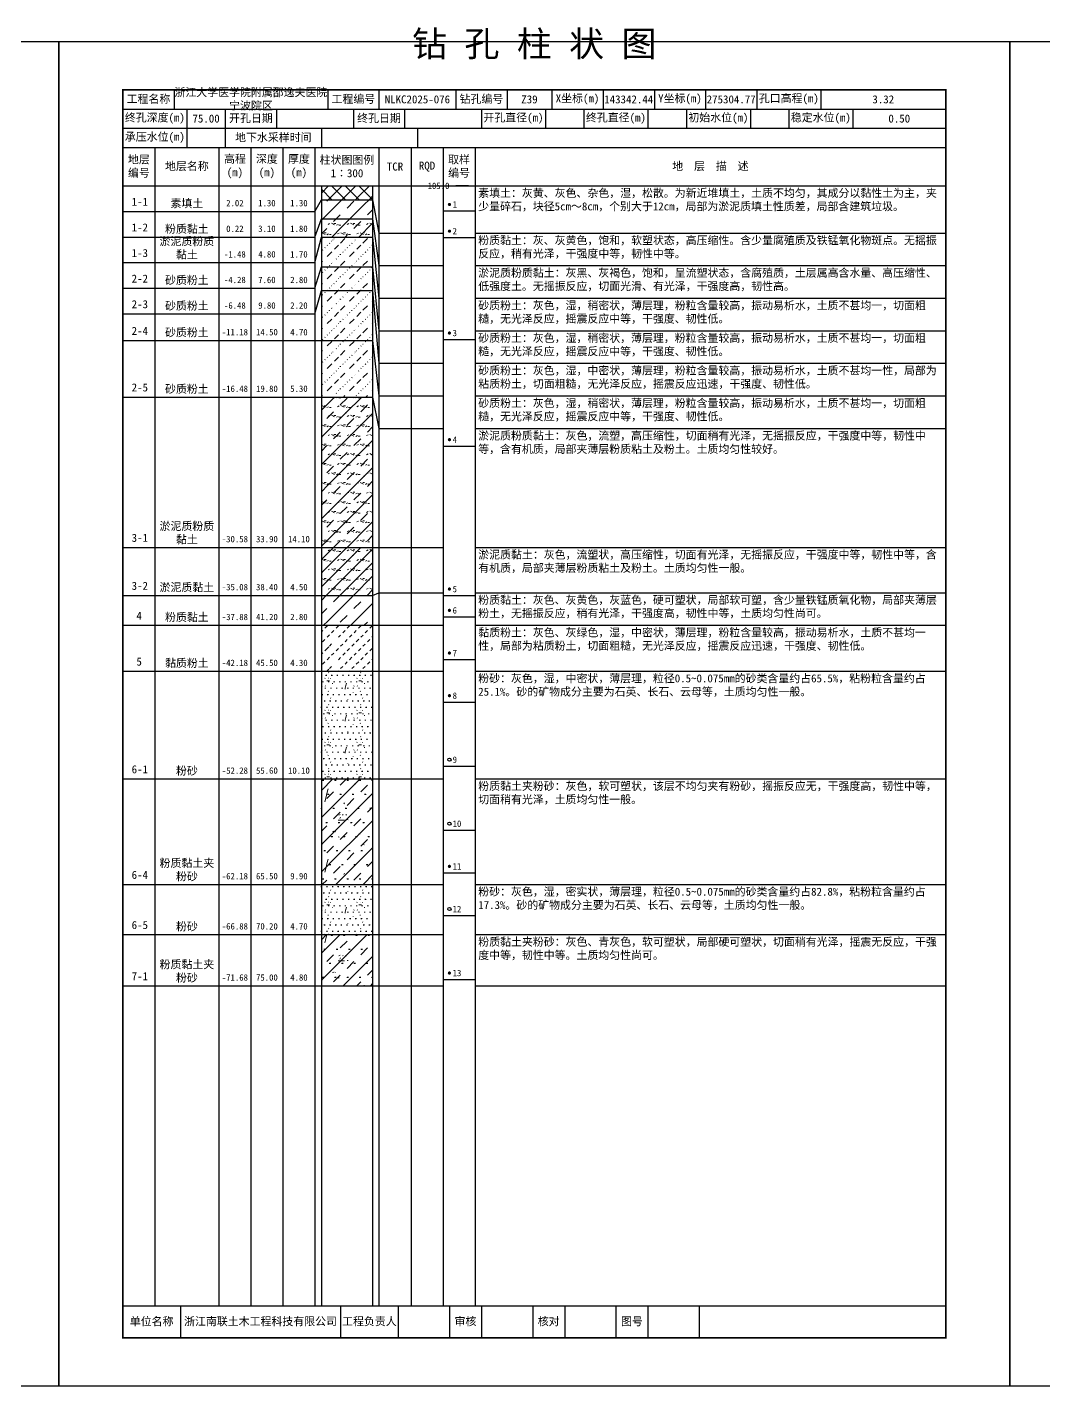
# Model space of a CAD drawing. Extents: x 297 to 65340, y 0 to 425.
# Drawn here: x 43946.1 to 44263.6, y 0 to 424.6 of the extents above; entities that cross this region are included whole.
import ezdxf
from ezdxf.enums import TextEntityAlignment as Align

# ---------------------------------------------------------------- set-up
doc = ezdxf.new("R2010")
doc.units = 0
doc.layers.get('0').update_dxf_attribs({"linetype": 'CONTINUOUS'})
doc.layers.add('FRAME', color=7, linetype='CONTINUOUS')
doc.layers.add('STRATUM', color=7, linetype='CONTINUOUS')
doc.layers.add('HATCH', color=7, linetype='CONTINUOUS', lineweight=13)
doc.styles.add('ST', font='')
doc.styles.get('ST').set_extended_font_data('SimSun')
pattern_1 = [(45, (0, 0), (-4.2426407, 4.2426407), [10, 0]), (45, (1.061, -3.182), (-2.12132034, 6.363961), [3, -3])]
pattern_2 = [(45, (0, 0), (-4.2426407, 4.2426407), [10, 0]), (45, (1.061, -3.182), (-2.12132034, 6.363961), [3, -3]), (26.565, (1.0741, -0.2536), (5.99982296, 5.99981224), [0.567, -12.849]), (0, (0.507, -0.2536), (0, 6), [0.567, -5.433]), (26.565, (-1.5813, 0), (5.99982296, 5.99981224), [0.567, -12.849]), (0, (-1.074, 0.2536), (0, 6), [0.567, -5.433]), (153.435, (0.5071, -0.2536), (-5.9998176, -5.36e-06), [1.134, -12.2826]), (26.565, (4.0741, 2.7464), (5.99982296, 5.99981224), [0.567, -12.849]), (0, (3.507, 2.7464), (0, 6), [0.567, -5.433]), (26.565, (1.4187, 3), (5.99982296, 5.99981224), [0.567, -12.849]), (0, (1.926, 3.2536), (0, 6), [0.567, -5.433]), (153.435, (3.5071, 2.7464), (-5.9998176, -5.36e-06), [1.134, -12.2826])]
pattern_3 = [(45.000006, (0, 0), (-7.3e-07, 6.99998237), [1.971956, -7.927535]), (45.000006, (2.813, 2.829), (-7.3e-07, 6.99998237), [1.99367, -7.905828]), (45.000006, (5.0675, 5.082), (-7.3e-07, 6.99998237), [1.813609, -8.085882]), (26.565052, (0, 3.5), (7.00000042, 7.00000017), [0.0965, -15.555976]), (36.869899, (0.7, 4.2), (6.999999835, 7.000000165), [0.197747, -34.802253]), (315.00001, (3.5, 6.976), (6.99998237, 1.2e-06), [0.033054, -9.866441]), (26.565052, (3.5, 0), (7.00000042, 7.00000017), [0.144749, -15.507727]), (26.565052, (4.2, 0.7), (7.00000042, 7.00000017), [0.10528, -15.547196]), (90.000004, (4.55, 1.05), (-7, -5e-07), [0.028767, -6.971233]), (26.565052, (4.9, 1.4), (7.00000042, 7.00000017), [0.091014, -31.213938]), (36.869899, (5.6, 2.1), (6.999999835, 7.000000165), [0.110692, -34.889308]), (45.000002, (6.3, 2.8), (-2.4e-07, 6.99998237), [0.109112, -9.790383]), (315.00001, (6.914, 3.548), (6.99998237, 1.2e-06), [0.033054, -9.866441]), (36.869898, (1.4, 4.9), (6.999999957, 7.000000043), [0.10224, -34.89776]), (53.130103, (2.1, 5.6), (13.999999763, 21.00000016), [0.134384, -34.865616]), (53.130103, (2.8, 6.3), (13.999999763, 21.00000016), [0.126246, -34.873754])]
pattern_4 = [(82.875, (-0.8346, -1.206), (0.00036925, 10.00017644), [0.08929, -80.53371]), (143.13, (-0.7336, -1.2818), (-29.99996427, 20.00005359), [0.12627, -49.87373]), (172.875, (-0.5564, -1.304), (-70.000245666, 9.99966033), [0.17857, -80.44443]), (206.565, (-0.378, -1.2147), (-9.99970493, -9.99968706), [0.19954, -22.16046]), (243.435, (-0.2887, -1.0363), (8.93e-06, -9.999696), [0.19954, -22.16146]), (255.964, (-0.1994, -0.679), (-0.00020004, -9.99950129), [0.36813, -40.86287]), (255.964, (0.1106, 0.561), (-0.00020004, -9.99950129), [1.27838, -39.95262]), (255.964, (0.179, 0.835), (-0.00020004, -9.99950129), [0.28235, -40.94865]), (216.87, (0.3694, 1.0892), (-9.99998214, -10.00001786), [0.12627, -49.87373]), (243.435, (0.2683, 1.0135), (8.93e-06, -9.999696), [0.19954, -22.16146]), (206.565, (0.548, 1.1785), (-9.99970493, -9.99968706), [0.19954, -22.16046]), (172.875, (0.725, 1.1563), (-70.000245666, 9.99966033), [0.17857, -80.44443]), (143.13, (0.826, 1.0806), (-29.99996427, 20.00005359), [0.12627, -49.87373]), (82.875, (0.815, 0.992), (0.00036925, 10.00017644), [0.08929, -80.53371]), (0, (-0.33, 0.34), (0, 10), [0.89286, -9.10714]), (0, (0.025, 0), (1, 2), [0, -1.75]), (0, (0, 0.025), (1, 2), [0, -1.75]), (0, (0, 0), (1, 2), [0, -1.75]), (0, (-0.025, 0), (1, 2), [0, -1.75]), (0, (0, -0.025), (1, 2), [0, -1.75])]
pattern_5 = [(82.875, (-1.8361, -2.6533), (0.00081235, 22.00038817), [0.196438, -177.174162]), (143.13, (-1.614, -2.82), (-65.9999214, 44.0001179), [0.277794, -109.722206]), (172.875, (-1.224, -2.8687), (-154.00054047, 21.99925272), [0.392854, -176.977746]), (206.565, (-0.831, -2.672), (-21.9993508, -21.9993115), [0.438988, -48.753012]), (243.435, (-0.635, -2.28), (1.96e-05, -21.9993312), [0.438988, -48.755212]), (255.964, (-0.4387, -1.494), (-0.0004401, -21.9989028), [0.809886, -89.898314]), (255.964, (0.2434, 1.2344), (-0.0004401, -21.9989028), [2.812436, -87.895764]), (255.964, (0.394, 1.837), (-0.0004401, -21.9989028), [0.62117, -90.08703]), (216.87, (0.8126, 2.3963), (-21.9999607, -22.0000393), [0.277794, -109.722206]), (243.435, (0.59, 2.23), (1.96e-05, -21.9993312), [0.438988, -48.755212]), (206.565, (1.205, 2.593), (-21.9993508, -21.9993115), [0.438988, -48.753012]), (172.875, (1.595, 2.544), (-154.00054047, 21.99925272), [0.392854, -176.977746]), (143.13, (1.8173, 2.3772), (-65.9999214, 44.0001179), [0.277794, -109.722206]), (82.875, (1.793, 2.1823), (0.00081235, 22.00038817), [0.196438, -177.174162]), (0, (-0.725, 0.748), (0, 22), [1.964292, -20.035708]), (0, (0.055, 0), (2.2, 4.4), [0, -3.85]), (0, (0, 0.055), (2.2, 4.4), [0, -3.85]), (0, (0, 0), (2.2, 4.4), [0, -3.85]), (0, (-0.055, 0), (2.2, 4.4), [0, -3.85]), (0, (0, -0.055), (2.2, 4.4), [0, -3.85])]

# ---------------------------------------------------------------- blocks, each defined once
blk = doc.blocks.new('SolidCircle')
at = {"const_width": 0.5}
blk.add_lwpolyline([(-0.25, 0, 1), (0.25, 0, 1)], format="xyb", close=True, dxfattribs=at)

msp = doc.modelspace()

# ---------------------------------------------------------------- hatches: boundary and pattern name
at = {"layer": 'HATCH'}
h = msp.add_hatch(dxfattribs=at)
h.set_pattern_fill('STT', color=256, style=0)
h.set_pattern_definition([(45, (0, 0), (-2.12132034, 2.12132034), [10, 0]), (135, (0, 0), (-2.12132034, -2.12132034), [10, 0])])
h.paths.add_polyline_path([(44054, 375), (44038, 375), (44038, 370.67), (44054, 370.67)])
h = msp.add_hatch(dxfattribs=at)
h.set_pattern_fill('FZNT', color=256, style=0)
h.set_pattern_definition(pattern_1)
h.paths.add_polyline_path([(44054, 370.67), (44038, 370.67), (44038, 364.67), (44054, 364.67)])
h = msp.add_hatch(dxfattribs=at)
h.set_pattern_fill('YNFNT', color=256, style=0)
h.set_pattern_definition(pattern_2)
h.paths.add_polyline_path([(44054, 364.67), (44038, 364.67), (44038, 359), (44054, 359)])
h = msp.add_hatch(dxfattribs=at)
h.set_pattern_fill('SZFT', color=256, style=0)
h.set_pattern_definition(pattern_3)
h.paths.add_polyline_path([(44054, 359), (44038, 359), (44038, 349.67), (44054, 349.67)])
h = msp.add_hatch(dxfattribs=at)
h.set_pattern_fill('SZFT', color=256, style=0)
h.set_pattern_definition(pattern_3)
h.paths.add_polyline_path([(44054, 349.67), (44038, 349.67), (44038, 342.33), (44054, 342.33)])
h = msp.add_hatch(dxfattribs=at)
h.set_pattern_fill('SZFT', color=256, style=0)
h.set_pattern_definition(pattern_3)
h.paths.add_polyline_path([(44054, 342.33), (44038, 342.33), (44038, 326.67), (44054, 326.67)])
h = msp.add_hatch(dxfattribs=at)
h.set_pattern_fill('SZFT', color=256, style=0)
h.set_pattern_definition(pattern_3)
h.paths.add_polyline_path([(44054, 326.67), (44038, 326.67), (44038, 309), (44054, 309)])
h = msp.add_hatch(dxfattribs=at)
h.set_pattern_fill('YNFNT', color=256, style=0)
h.set_pattern_definition(pattern_2)
h.paths.add_polyline_path([(44054, 309), (44038, 309), (44038, 262), (44054, 262)])
h = msp.add_hatch(dxfattribs=at)
h.set_pattern_fill('YNNT', color=256, style=0)
h.set_pattern_definition([(45, (0, 0), (-2.12132034, 2.12132034), [10, 0]), (26.565, (1.0741, -0.2536), (5.99982296, 5.99981224), [0.567, -12.849]), (0, (0.507, -0.2536), (0, 6), [0.567, -5.433]), (26.565, (-1.5813, 0), (5.99982296, 5.99981224), [0.567, -12.849]), (0, (-1.074, 0.2536), (0, 6), [0.567, -5.433]), (153.435, (0.5071, -0.2536), (-5.9998176, -5.36e-06), [1.134, -12.2826]), (26.565, (4.0741, 2.7464), (5.99982296, 5.99981224), [0.567, -12.849]), (0, (3.507, 2.7464), (0, 6), [0.567, -5.433]), (26.565, (1.4187, 3), (5.99982296, 5.99981224), [0.567, -12.849]), (0, (1.926, 3.2536), (0, 6), [0.567, -5.433]), (153.435, (3.5071, 2.7464), (-5.9998176, -5.36e-06), [1.134, -12.2826])])
h.paths.add_polyline_path([(44054, 262), (44038, 262), (44038, 247), (44054, 247)])
h = msp.add_hatch(dxfattribs=at)
h.set_pattern_fill('FZNT', color=256, style=0)
h.set_pattern_definition(pattern_1)
h.paths.add_polyline_path([(44054, 247), (44038, 247), (44038, 237.67), (44054, 237.67)])
h = msp.add_hatch(dxfattribs=at)
h.set_pattern_fill('NZFT', color=256, style=0)
h.set_pattern_definition([(45.000005, (0, 0), (-6e-07, 6.99998237), [0.947297, -8.952198]), (45.000005, (1.4, 1.4), (-6e-07, 6.99998237), [0.986898, -8.912597]), (45.000005, (2.8, 2.8), (-6e-07, 6.99998237), [1.060182, -8.839313]), (45.000005, (4.2, 4.2), (-6e-07, 6.99998237), [0.949178, -8.950318]), (45.000005, (5.6, 5.6), (-6e-07, 6.99998237), [1.036501, -8.862994]), (45.000005, (3.5, 0), (-6e-07, 6.99998237), [1.013348, -8.886147]), (45.000005, (4.9, 1.4), (-6e-07, 6.99998237), [1.078956, -12.120371]), (45.000005, (6.3, 2.8), (-6e-07, 6.99998237), [0.998824, -8.900671]), (45.000003, (0.7, 4.2), (-3.7e-07, 6.99998237), [1.05533, -8.844165]), (45.000003, (2.1, 5.6), (-3.7e-07, 6.99998237), [1.036501, -8.862994])])
h.paths.add_polyline_path([(44054, 237.67), (44038, 237.67), (44038, 223.33), (44054, 223.33)])
h = msp.add_hatch(dxfattribs=at)
h.set_pattern_fill('FS', color=256, style=0)
h.set_pattern_definition(pattern_4)
h.paths.add_polyline_path([(44054, 223.33), (44038, 223.33), (44038, 189.67), (44054, 189.67)])
h = msp.add_hatch(dxfattribs=at)
h.set_pattern_fill('FZNT', color=256, style=0)
h.set_pattern_definition(pattern_1)
h.paths.add_polyline_path([(44054, 189.67), (44038, 189.67), (44038, 156.67), (44054, 156.67)])
h = msp.add_hatch(dxfattribs=at)
h.set_pattern_fill('FS', color=256, scale=2.2, style=0)
h.set_pattern_definition(pattern_5)
h.paths.add_polyline_path([(44054, 189.67), (44038, 189.67), (44038, 156.67), (44054, 156.67)])
h = msp.add_hatch(dxfattribs=at)
h.set_pattern_fill('FS', color=256, style=0)
h.set_pattern_definition(pattern_4)
h.paths.add_polyline_path([(44054, 156.67), (44038, 156.67), (44038, 141), (44054, 141)])
h = msp.add_hatch(dxfattribs=at)
h.set_pattern_fill('FZNT', color=256, style=0)
h.set_pattern_definition(pattern_1)
h.paths.add_polyline_path([(44054, 141), (44038, 141), (44038, 125), (44054, 125)])
h = msp.add_hatch(dxfattribs=at)
h.set_pattern_fill('FS', color=256, scale=2.2, style=0)
h.set_pattern_definition(pattern_5)
h.paths.add_polyline_path([(44054, 141), (44038, 141), (44038, 125), (44054, 125)])

# ---------------------------------------------------------------- linework, layer by layer
at = {"layer": 'FRAME', "color": 245, "linetype": 'Continuous'}
for points in [[(43659, 0), (43956, 0), (43956, 420), (43659, 420)], [(43956, 0), (44253, 0), (44253, 420), (43956, 420)], [(44253, 0), (44550, 0), (44550, 420), (44253, 420)]]:
    msp.add_lwpolyline(points, close=True, dxfattribs=at)
at = {"layer": 'FRAME', "linetype": 'Continuous', "const_width": 0.5}
msp.add_lwpolyline([(43976, 15), (44233, 15), (44233, 405), (43976, 405)], close=True, dxfattribs=at)
at = {"layer": 'FRAME', "color": 0, "linetype": 'Continuous'}
for points in [[(43992, 405), (43992, 399)], [(44040, 405), (44040, 399)], [(44056, 405), (44056, 399)], [(44080, 405), (44080, 399)], [(44096, 405), (44096, 399)], [(44110, 405), (44110, 399)], [(44126, 405), (44126, 399)], [(44142, 405), (44142, 399)], [(44158, 405), (44158, 399)], [(44174, 405), (44174, 399)], [(44194, 405), (44194, 399)], [(44233, 405), (44233, 399)], [(43976, 399), (44233, 399)], [(43996, 399), (43996, 393)], [(44008, 399), (44008, 393)], [(44024, 399), (44024, 393)], [(44048, 399), (44048, 393)], [(44064, 399), (44064, 393)], [(44088, 399), (44088, 393)], [(44108, 399), (44108, 393)], [(44120, 399), (44120, 393)], [(44140, 399), (44140, 393)], [(44152, 399), (44152, 393)], [(44172, 399), (44172, 393)], [(44184, 399), (44184, 393)], [(44204, 399), (44204, 393)], [(44233, 399), (44233, 393)], [(43976, 393), (44233, 393)], [(43996, 393), (43996, 387)], [(44008, 393), (44008, 387)], [(44038, 393), (44038, 387)], [(44068, 393), (44068, 387)], [(43976, 387), (44233, 387)], [(43986, 387), (43986, 25)], [(44006, 387), (44006, 25)], [(44016, 387), (44016, 25)], [(44026, 387), (44026, 25)], [(44036, 387), (44036, 25)], [(44056, 387), (44056, 25)], [(44066, 387), (44066, 25)], [(44076, 387), (44076, 25)], [(44086, 387), (44086, 25)], [(44233, 387), (44233, 25)], [(43976, 375), (44233, 375)], [(44038, 375), (44038, 25)], [(44054, 375), (44054, 25)], [(43976, 25), (44233, 25)], [(43994, 25), (43994, 15)], [(44044, 25), (44044, 15)], [(44062, 25), (44062, 15)], [(44078, 25), (44078, 15)], [(44088, 25), (44088, 15)], [(44104, 25), (44104, 15)], [(44114, 25), (44114, 15)], [(44130, 25), (44130, 15)], [(44140, 25), (44140, 15)], [(44156, 25), (44156, 15)]]:
    msp.add_lwpolyline(points, dxfattribs=at)
at = {"layer": 'STRATUM', "linetype": 'Continuous'}
for points in [[(44084, 375), (44080, 375)], [(44036, 367), (44038, 370.67), (44054, 370.67), (44056, 360.23)], [(43976, 367), (43986, 367)], [(43986, 367), (44006, 367)], [(44006, 367), (44016, 367)], [(44016, 367), (44026, 367)], [(44026, 367), (44036, 367)], [(44076, 367.17), (44086, 367.17)], [(44036, 359), (44038, 364.67), (44054, 364.67), (44056, 350.06)], [(43976, 359), (43986, 359)], [(43986, 359), (44006, 359)], [(44006, 359), (44016, 359)], [(44016, 359), (44026, 359)], [(44026, 359), (44036, 359)], [(44036, 351), (44038, 359), (44054, 359), (44056, 339.88)], [(44056, 360.23), (44066, 360.23)], [(44066, 360.23), (44076, 360.23)], [(44076, 358.83), (44086, 358.83)], [(44086, 360.23), (44233, 360.23)], [(43976, 351), (43986, 351)], [(43986, 351), (44006, 351)], [(44006, 351), (44016, 351)], [(44016, 351), (44026, 351)], [(44026, 351), (44036, 351)], [(44036, 343), (44038, 349.67), (44054, 349.67), (44056, 329.7)], [(44056, 350.06), (44066, 350.06)], [(44066, 350.06), (44076, 350.06)], [(44086, 350.06), (44233, 350.06)], [(43976, 343), (43986, 343)], [(43986, 343), (44006, 343)], [(44006, 343), (44016, 343)], [(44016, 343), (44026, 343)], [(44026, 343), (44036, 343)], [(44036, 335), (44038, 342.33), (44054, 342.33), (44056, 319.53)], [(44056, 339.88), (44066, 339.88)], [(44066, 339.88), (44076, 339.88)], [(44086, 339.88), (44233, 339.88)], [(43976, 335), (43986, 335)], [(43986, 335), (44006, 335)], [(44006, 335), (44016, 335)], [(44016, 335), (44026, 335)], [(44026, 335), (44036, 335)], [(44056, 329.7), (44066, 329.7)], [(44066, 329.7), (44076, 329.7)], [(44076, 327), (44086, 327)], [(44086, 329.7), (44233, 329.7)], [(43976, 326.67), (43986, 326.67)], [(43986, 326.67), (44006, 326.67)], [(44006, 326.67), (44016, 326.67)], [(44016, 326.67), (44026, 326.67)], [(44026, 326.67), (44036, 326.67)], [(44036, 326.67), (44038, 326.67), (44054, 326.67), (44056, 309.35)], [(44056, 319.53), (44066, 319.53)], [(44066, 319.53), (44076, 319.53)], [(44086, 319.53), (44233, 319.53)], [(43976, 309), (43986, 309)], [(43986, 309), (44006, 309)], [(44006, 309), (44016, 309)], [(44016, 309), (44026, 309)], [(44026, 309), (44036, 309)], [(44036, 309), (44038, 309), (44054, 309), (44056, 299.17)], [(44056, 309.35), (44066, 309.35)], [(44066, 309.35), (44076, 309.35)], [(44086, 309.35), (44233, 309.35)], [(44056, 299.17), (44066, 299.17)], [(44066, 299.17), (44076, 299.17)], [(44086, 299.17), (44233, 299.17)], [(44076, 293.67), (44086, 293.67)], [(43976, 262), (43986, 262)], [(43986, 262), (44006, 262)], [(44006, 262), (44016, 262)], [(44016, 262), (44026, 262)], [(44026, 262), (44036, 262)], [(44036, 262), (44038, 262), (44054, 262), (44056, 262)], [(44056, 262), (44066, 262)], [(44066, 262), (44076, 262)], [(44086, 262), (44233, 262)], [(43976, 247), (43986, 247)], [(43986, 247), (44006, 247)], [(44006, 247), (44016, 247)], [(44016, 247), (44026, 247)], [(44026, 247), (44036, 247)], [(44036, 247), (44038, 247), (44054, 247), (44056, 247.84)], [(44056, 247.84), (44066, 247.84)], [(44066, 247.84), (44076, 247.84)], [(44076, 247), (44086, 247)], [(44086, 247.84), (44233, 247.84)], [(44076, 240.33), (44086, 240.33)], [(43976, 237.67), (43986, 237.67)], [(43986, 237.67), (44006, 237.67)], [(44006, 237.67), (44016, 237.67)], [(44016, 237.67), (44026, 237.67)], [(44026, 237.67), (44036, 237.67)], [(44036, 237.67), (44038, 237.67), (44054, 237.67), (44056, 237.67)], [(44056, 237.67), (44066, 237.67)], [(44066, 237.67), (44076, 237.67)], [(44086, 237.67), (44233, 237.67)], [(44076, 227), (44086, 227)], [(43976, 223.33), (43986, 223.33)], [(43986, 223.33), (44006, 223.33)], [(44006, 223.33), (44016, 223.33)], [(44016, 223.33), (44026, 223.33)], [(44026, 223.33), (44036, 223.33)], [(44036, 223.33), (44038, 223.33), (44054, 223.33), (44056, 223.33)], [(44056, 223.33), (44066, 223.33)], [(44066, 223.33), (44076, 223.33)], [(44086, 223.33), (44233, 223.33)], [(44076, 213.67), (44086, 213.67)], [(44076, 193.67), (44086, 193.67)], [(43976, 189.67), (43986, 189.67)], [(43986, 189.67), (44006, 189.67)], [(44006, 189.67), (44016, 189.67)], [(44016, 189.67), (44026, 189.67)], [(44026, 189.67), (44036, 189.67)], [(44036, 189.67), (44038, 189.67), (44054, 189.67), (44056, 189.67)], [(44056, 189.67), (44066, 189.67)], [(44066, 189.67), (44076, 189.67)], [(44086, 189.67), (44233, 189.67)], [(44076, 173.67), (44086, 173.67)], [(44076, 160.33), (44086, 160.33)], [(43976, 156.67), (43986, 156.67)], [(43986, 156.67), (44006, 156.67)], [(44006, 156.67), (44016, 156.67)], [(44016, 156.67), (44026, 156.67)], [(44026, 156.67), (44036, 156.67)], [(44036, 156.67), (44038, 156.67), (44054, 156.67), (44056, 156.67)], [(44056, 156.67), (44066, 156.67)], [(44066, 156.67), (44076, 156.67)], [(44086, 156.67), (44233, 156.67)], [(44076, 147), (44086, 147)], [(43976, 141), (43986, 141)], [(43986, 141), (44006, 141)], [(44006, 141), (44016, 141)], [(44016, 141), (44026, 141)], [(44026, 141), (44036, 141)], [(44036, 141), (44038, 141), (44054, 141), (44056, 141)], [(44056, 141), (44066, 141)], [(44066, 141), (44076, 141)], [(44086, 141), (44233, 141)], [(43976, 125), (43986, 125)], [(43986, 125), (44006, 125)], [(44006, 125), (44016, 125)], [(44016, 125), (44026, 125)], [(44026, 125), (44036, 125)], [(44036, 125), (44038, 125), (44054, 125), (44056, 125)], [(44056, 125), (44066, 125)], [(44066, 125), (44076, 125)], [(44076, 127), (44086, 127)], [(44086, 125), (44233, 125)]]:
    msp.add_lwpolyline(points, dxfattribs=at)
at = {"layer": 'STRATUM'}
for centre in [(44078, 195.67), (44078, 175.67), (44078, 149)]:
    msp.add_circle(centre, 0.5, dxfattribs=at)

# ---------------------------------------------------------------- block references
for p in [(44078, 369.17), (44078, 360.83), (44078, 329), (44078, 295.67), (44078, 249), (44078, 242.33), (44078, 229), (44078, 215.67), (44078, 162.33), (44078, 129)]:
    msp.add_blockref('SolidCircle', p, dxfattribs=at)

# ---------------------------------------------------------------- texts
at = {"layer": 'FRAME', "style": 'ST'}
msp.add_text('钻 孔 柱 状 图', height=8, dxfattribs=at).set_placement((44104.5, 413), align=Align.BOTTOM_CENTER)
at = {"layer": 'FRAME', "char_height": 2.5, "attachment_point": 5, "style": 'ST'}
for s, insert, width in [('工程名称', (43984, 402), 16), ('浙江大学医学院附属邵逸夫医院宁波院区', (44016, 402), 48), ('工程编号', (44048, 402), 16), ('钻孔编号', (44088, 402), 16), ('X坐标(m)', (44118, 402), 16), ('Y坐标(m)', (44150, 402), 16), ('孔口高程(m)', (44184, 402), 20), ('NLKC2025-076', (44068, 402), 24), ('Z39', (44103, 402), 14), ('143342.44', (44134, 402), 16), ('275304.77', (44166, 402), 16), ('3.32', (44213.5, 402), 39), ('终孔深度(m)', (43986, 396), 20), ('75.00', (44002, 396), 12), ('开孔日期', (44016, 396), 16), ('终孔日期', (44056, 396), 16), ('开孔直径(m)', (44098, 396), 20), ('终孔直径(m)', (44130, 396), 20), ('初始水位(m)', (44162, 396), 20), ('稳定水位(m)', (44194, 396), 20), ('0.50', (44218.5, 396), 29), ('承压水位(m)', (43986, 390), 20), ('地下水采样时间', (44023, 390), 30), ('地层编号', (43981, 381), 10), ('地层名称', (43996, 381), 20), ('高程\\P(m)', (44011, 381), 10), ('深度\\P(m)', (44021, 381), 10), ('厚度\\P(m)', (44031, 381), 10), ('柱状图图例\\P1∶300', (44046, 381), 20), ('TCR', (44061, 381), 10), ('RQD', (44071, 381), 10), ('取样编号', (44081, 381), 10), ('地  层  描  述', (44159.5, 381), 147), ('单位名称', (43985, 20), 18), ('浙江南联土木工程科技有限公司', (44019, 20), 50), ('工程负责人', (44053, 20), 18), ('审核', (44083, 20), 10), ('核对', (44109, 20), 10), ('图号', (44135, 20), 10)]:
    msp.add_mtext(s, dxfattribs=dict(at, insert=insert, width=width))
at = {"layer": 'STRATUM', "style": 'ST'}
msp.add_text('105.0', height=2, dxfattribs=at).set_placement((44078, 375), align=Align.MIDDLE_RIGHT)
for s, height, p in [('1-1', 2.5, (43978.75, 370)), ('1', 2, (44079, 369.17)), ('1-2', 2.5, (43978.75, 362)), ('2', 2, (44079, 360.83)), ('1-3', 2.5, (43978.75, 354)), ('2-2', 2.5, (43978.75, 346)), ('2-3', 2.5, (43978.75, 338)), ('2-4', 2.5, (43978.75, 329.67)), ('3', 2, (44079, 329)), ('2-5', 2.5, (43978.75, 312)), ('4', 2, (44079, 295.67)), ('3-1', 2.5, (43978.75, 265)), ('3-2', 2.5, (43978.75, 250)), ('5', 2, (44079, 249)), ('6', 2, (44079, 242.33)), ('4', 2.5, (43980.25, 240.67)), ('7', 2, (44079, 229)), ('5', 2.5, (43980.25, 226.33)), ('8', 2, (44079, 215.67)), ('9', 2, (44079, 195.67)), ('6-1', 2.5, (43978.75, 192.67)), ('10', 2, (44079, 175.67)), ('11', 2, (44079, 162.33)), ('6-4', 2.5, (43978.75, 159.67)), ('12', 2, (44079, 149)), ('6-5', 2.5, (43978.75, 144)), ('7-1', 2.5, (43978.75, 128)), ('13', 2, (44079, 129))]:
    msp.add_text(s, height=height, dxfattribs=at).set_placement(p, align=Align.MIDDLE_LEFT)
for s, p in [('2.02', (44011, 368)), ('1.30', (44021, 368)), ('1.30', (44031, 368)), ('0.22', (44011, 360)), ('3.10', (44021, 360)), ('1.80', (44031, 360)), ('-1.48', (44011, 352)), ('4.80', (44021, 352)), ('1.70', (44031, 352)), ('-4.28', (44011, 344)), ('7.60', (44021, 344)), ('2.80', (44031, 344)), ('-6.48', (44011, 336)), ('9.80', (44021, 336)), ('2.20', (44031, 336)), ('-11.18', (44011, 327.67)), ('14.50', (44021, 327.67)), ('4.70', (44031, 327.67)), ('-16.48', (44011, 310)), ('19.80', (44021, 310)), ('5.30', (44031, 310)), ('-30.58', (44011, 263)), ('33.90', (44021, 263)), ('14.10', (44031, 263)), ('-35.08', (44011, 248)), ('38.40', (44021, 248)), ('4.50', (44031, 248)), ('-37.88', (44011, 238.67)), ('41.20', (44021, 238.67)), ('2.80', (44031, 238.67)), ('-42.18', (44011, 224.33)), ('45.50', (44021, 224.33)), ('4.30', (44031, 224.33)), ('-52.28', (44011, 190.67)), ('55.60', (44021, 190.67)), ('10.10', (44031, 190.67)), ('-62.18', (44011, 157.67)), ('65.50', (44021, 157.67)), ('9.90', (44031, 157.67)), ('-66.88', (44011, 142)), ('70.20', (44021, 142)), ('4.70', (44031, 142)), ('-71.68', (44011, 126)), ('75.00', (44021, 126)), ('4.80', (44031, 126))]:
    msp.add_text(s, height=2, dxfattribs=at).set_placement(p, align=Align.BOTTOM_CENTER)
at = {"layer": 'STRATUM', "char_height": 2.5, "style": 'ST'}
for s, insert, width, attachment_point in [('素填土：灰黄、灰色、杂色，湿，松散。为新近堆填土，土质不均匀，其成分以黏性土为主，夹少量碎石，块径5cm～8cm，个别大于12cm，局部为淤泥质填土性质差，局部含建筑垃圾。', (44087, 374), 146, 1), ('素填土', (43996, 368), 20, 8), ('粉质黏土', (43996, 360), 20, 8), ('淤泥质粉质黏土', (43996, 352), 20, 8), ('粉质黏土：灰、灰黄色，饱和，软塑状态，高压缩性。含少量腐殖质及铁锰氧化物斑点。无摇振反应，稍有光泽，干强度中等，韧性中等。', (44087, 359.23), 146, 1), ('淤泥质粉质黏土：灰黑、灰褐色，饱和，呈流塑状态，含腐殖质，土层属高含水量、高压缩性、低强度土。无摇振反应，切面光滑、有光泽，干强度高，韧性高。', (44087, 349.06), 146, 1), ('砂质粉土', (43996, 344), 20, 8), ('砂质粉土', (43996, 336), 20, 8), ('砂质粉土：灰色，湿，稍密状，薄层理，粉粒含量较高，振动易析水，土质不甚均一，切面粗糙，无光泽反应，摇震反应中等，干强度、韧性低。', (44087, 338.88), 146, 1), ('砂质粉土', (43996, 327.67), 20, 8), ('砂质粉土：灰色，湿，稍密状，薄层理，粉粒含量较高，振动易析水，土质不甚均一，切面粗糙，无光泽反应，摇震反应中等，干强度、韧性低。', (44087, 328.7), 146, 1), ('砂质粉土：灰色，湿，中密状，薄层理，粉粒含量较高，振动易析水，土质不甚均一性，局部为粘质粉土，切面粗糙，无光泽反应，摇震反应迅速，干强度、韧性低。', (44087, 318.53), 146, 1), ('砂质粉土', (43996, 310), 20, 8), ('砂质粉土：灰色，湿，稍密状，薄层理，粉粒含量较高，振动易析水，土质不甚均一，切面粗糙，无光泽反应，摇震反应中等，干强度、韧性低。', (44087, 308.35), 146, 1), ('淤泥质粉质黏土：灰色，流塑，高压缩性，切面稍有光泽，无摇振反应，干强度中等，韧性中等，含有机质，局部夹薄层粉质粘土及粉土。土质均匀性较好。', (44087, 298.17), 146, 1), ('淤泥质粉质黏土', (43996, 263), 20, 8), ('淤泥质黏土：灰色，流塑状，高压缩性，切面有光泽，无摇振反应，干强度中等，韧性中等，含有机质，局部夹薄层粉质粘土及粉土。土质均匀性一般。', (44087, 261), 146, 1), ('淤泥质黏土', (43996, 248), 20, 8), ('粉质黏土：灰色、灰黄色，灰蓝色，硬可塑状，局部软可塑，含少量铁锰质氧化物，局部夹薄层粉土，无摇振反应，稍有光泽，干强度高，韧性中等，土质均匀性尚可。', (44087, 246.84), 146, 1), ('粉质黏土', (43996, 238.67), 20, 8), ('黏质粉土：灰色、灰绿色，湿，中密状，薄层理，粉粒含量较高，振动易析水，土质不甚均一性，局部为粘质粉土，切面粗糙，无光泽反应，摇震反应迅速，干强度、韧性低。', (44087, 236.67), 146, 1), ('黏质粉土', (43996, 224.33), 20, 8), ('粉砂：灰色，湿，中密状，薄层理，粒径0.5~0.075mm的砂类含量约占65.5%，粘粉粒含量约占25.1%。砂的矿物成分主要为石英、长石、云母等，土质均匀性一般。', (44087, 222.33), 146, 1), ('粉砂', (43996, 190.67), 20, 8), ('粉质黏土夹粉砂：灰色，软可塑状，该层不均匀夹有粉砂，摇振反应无，干强度高，韧性中等，切面稍有光泽，土质均匀性一般。', (44087, 188.67), 146, 1), ('粉质黏土夹粉砂', (43996, 157.67), 20, 8), ('粉砂：灰色，湿，密实状，薄层理，粒径0.5~0.075mm的砂类含量约占82.8%，粘粉粒含量约占17.3%。砂的矿物成分主要为石英、长石、云母等，土质均匀性一般。', (44087, 155.67), 146, 1), ('粉砂', (43996, 142), 20, 8), ('粉质黏土夹粉砂：灰色、青灰色，软可塑状，局部硬可塑状，切面稍有光泽，摇震无反应，干强度中等，韧性中等。土质均匀性尚可。', (44087, 140), 146, 1), ('粉质黏土夹粉砂', (43996, 126), 20, 8)]:
    msp.add_mtext(s, dxfattribs=dict(at, insert=insert, width=width, attachment_point=attachment_point))

doc.saveas('drawing.dxf')
